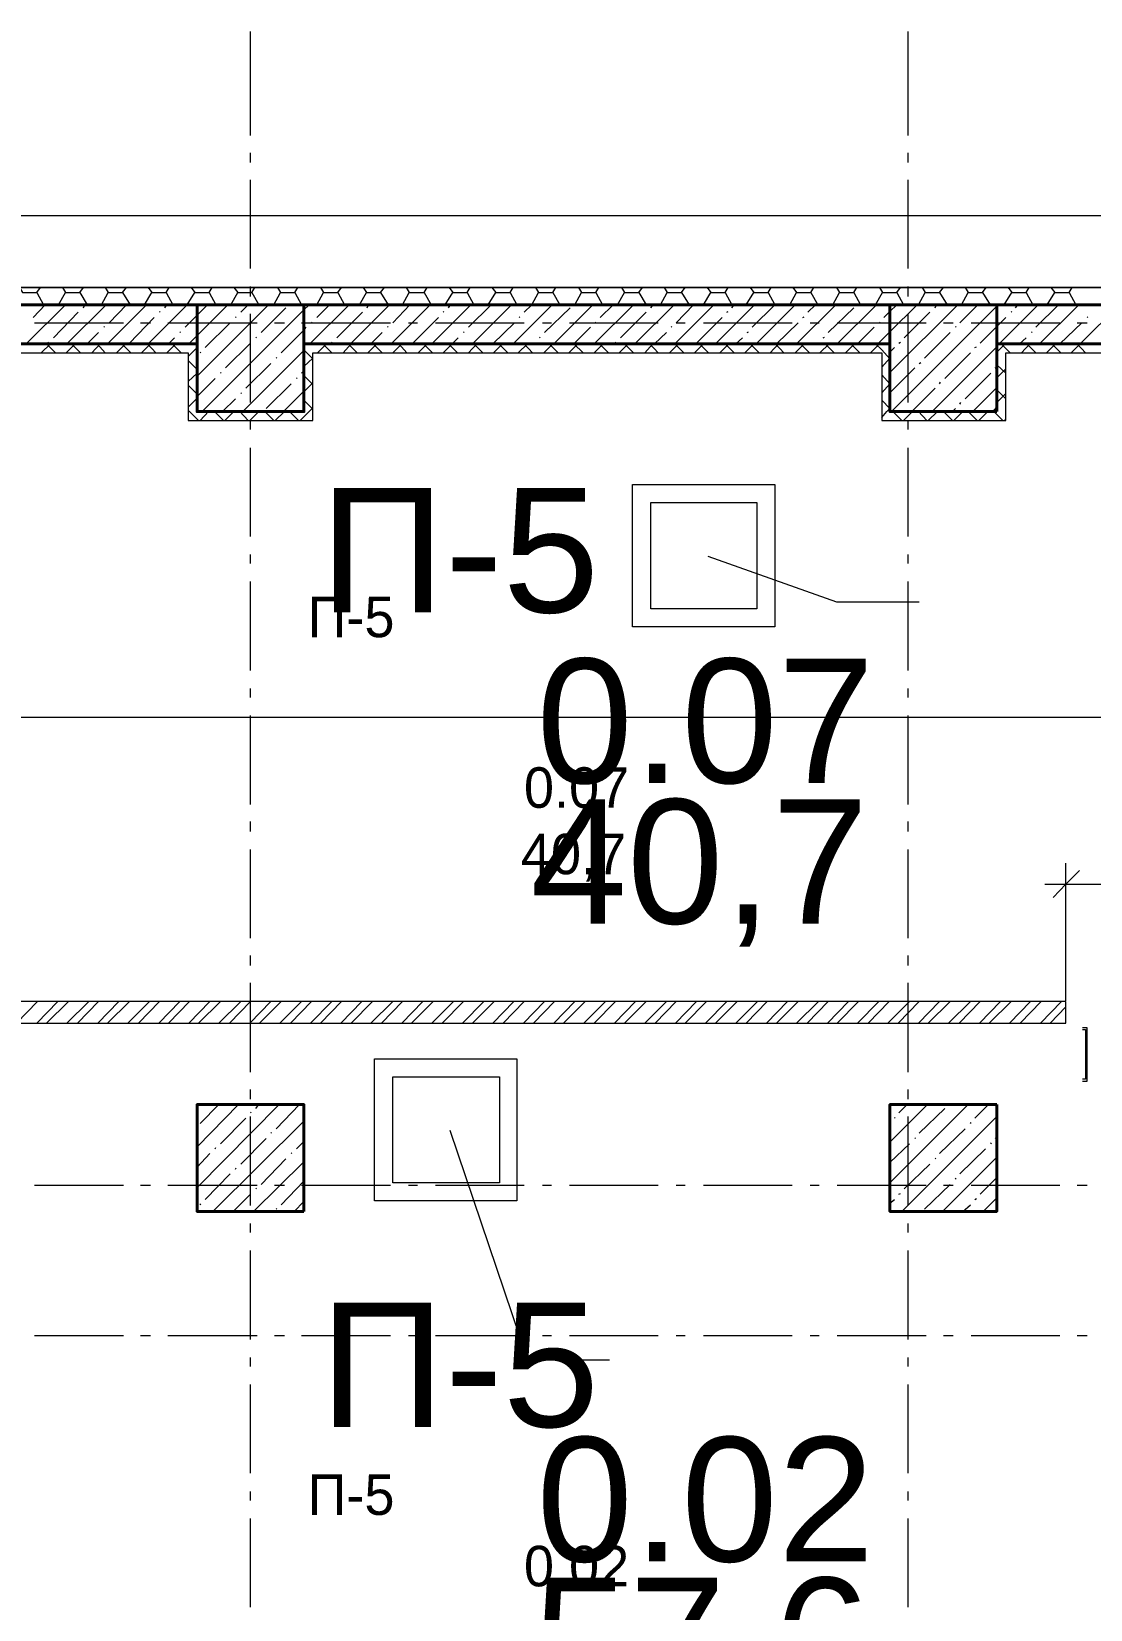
# Model space of a CAD drawing. Header units: millimetres. Extents: x -249154 to 415037, y -45458 to 354837.
# Drawn here: x -209137 to -203175, y 21286 to 30170 of the extents above; entities that cross this region are included whole.
import ezdxf

# ---------------------------------------------------------------- set-up
doc = ezdxf.new("R2010")
doc.units = ezdxf.units.MM
doc.layers.add('PDF _Текст', color=7, linetype='Continuous')
doc.styles.get("Standard").update_dxf_attribs({"font": 'arial.ttf'})

msp = doc.modelspace()

# ---------------------------------------------------------------- linework, layer by layer
at = {"lineweight": 9}
for points in [[(-207904.4, 29585.2), (-207904.4, 30169.8)], [(-204201.8, 29585.2), (-204201.8, 30169.8)], [(-207904.4, 29432.7), (-207904.4, 29487.7)], [(-204201.8, 29432.7), (-204201.8, 29487.7)], [(-207904.4, 28835.3), (-207904.4, 29335.2)], [(-204201.8, 28835.3), (-204201.8, 29335.2)], [(-191611.4, 25247.2), (-191611.4, 25649.6), (-195996, 25649.6), (-195996, 29131.9), (-230738.3, 29131.9), (-230738.3, 909.4), (-191611.4, 909.4), (-191611.4, 1307.6)], [(-230289.2, 28729.4), (-216355.9, 28729.4), (-230289.2, 28729.4), (-230289.2, 28632), (-216355.9, 28632), (-196495.9, 28632), (-196495.9, 25149.7), (-187938.5, 25149.7), (-187938.5, 25247.2), (-187938.5, 28632), (-145100.6, 28632), (-145100.6, 25209)], [(-209204.9, 28729.4), (-209188, 28699.8), (-209107.5, 28699.8), (-209069.4, 28632)], [(-209107.5, 28699.8), (-209086.3, 28729.4)], [(-208984.7, 28632), (-208946.5, 28699.8)], [(-208963.5, 28729.4), (-208946.5, 28699.8), (-208866, 28699.8), (-208823.7, 28632)], [(-208866, 28699.8), (-208844.9, 28729.4)], [(-208743.2, 28632), (-208705.1, 28699.8)], [(-208722, 28729.4), (-208705.1, 28699.8), (-208624.6, 28699.8), (-208582.2, 28632)], [(-208624.6, 28699.8), (-208603.4, 28729.4)], [(-208501.7, 28632), (-208459.3, 28699.8)], [(-208480.5, 28729.4), (-208459.3, 28699.8), (-208378.9, 28699.8), (-208340.7, 28632)], [(-208378.9, 28699.8), (-208361.9, 28729.4)], [(-208260.2, 28632), (-208217.9, 28699.8)], [(-208239.1, 28729.4), (-208217.9, 28699.8), (-208137.4, 28699.8), (-208099.3, 28632)], [(-208137.4, 28699.8), (-208120.4, 28729.4)], [(-208014.5, 28632), (-207976.4, 28699.8)], [(-207997.6, 28729.4), (-207976.4, 28699.8), (-207895.9, 28699.8), (-207857.8, 28632)], [(-207904.4, 28678.6), (-207904.4, 28733.7)], [(-207895.9, 28699.8), (-207879, 28729.4)], [(-207773.1, 28632), (-207734.9, 28699.8)], [(-207751.9, 28729.4), (-207734.9, 28699.8), (-207654.4, 28699.8), (-207616.3, 28632)], [(-207654.4, 28699.8), (-207637.5, 28729.4)], [(-207531.6, 28632), (-207493.5, 28699.8)], [(-207510.4, 28729.4), (-207493.5, 28699.8), (-207413, 28699.8), (-207374.8, 28632)], [(-207413, 28699.8), (-207391.8, 28729.4)], [(-207290.1, 28632), (-207252, 28699.8)], [(-207268.9, 28729.4), (-207252, 28699.8), (-207171.5, 28699.8), (-207129.1, 28632)], [(-207171.5, 28699.8), (-207150.3, 28729.4)], [(-207048.6, 28632), (-207010.5, 28699.8)], [(-207027.5, 28729.4), (-207010.5, 28699.8), (-206925.8, 28699.8), (-206887.7, 28632)], [(-206925.8, 28699.8), (-206908.8, 28729.4)], [(-206807.2, 28632), (-206764.8, 28699.8)], [(-206786, 28729.4), (-206764.8, 28699.8), (-206684.3, 28699.8), (-206646.2, 28632)], [(-206684.3, 28699.8), (-206667.4, 28729.4)], [(-206565.7, 28632), (-206523.3, 28699.8)], [(-206544.5, 28729.4), (-206523.3, 28699.8), (-206442.8, 28699.8), (-206404.7, 28632)], [(-206442.8, 28699.8), (-206425.9, 28729.4)], [(-206320, 28632), (-206281.9, 28699.8)], [(-206298.8, 28729.4), (-206281.9, 28699.8), (-206201.4, 28699.8), (-206163.2, 28632)], [(-206201.4, 28699.8), (-206184.4, 28729.4)], [(-206078.5, 28632), (-206040.4, 28699.8)], [(-206057.3, 28729.4), (-206040.4, 28699.8), (-205959.9, 28699.8), (-205921.8, 28632)], [(-205959.9, 28699.8), (-205943, 28729.4)], [(-205837, 28632), (-205798.9, 28699.8)], [(-205815.9, 28729.4), (-205798.9, 28699.8), (-205718.4, 28699.8), (-205676.1, 28632)], [(-205718.4, 28699.8), (-205697.2, 28729.4)], [(-205595.6, 28632), (-205557.4, 28699.8)], [(-205574.4, 28729.4), (-205557.4, 28699.8), (-205477, 28699.8), (-205434.6, 28632)], [(-205477, 28699.8), (-205455.8, 28729.4)], [(-205354.1, 28632), (-205311.7, 28699.8)], [(-205332.9, 28729.4), (-205311.7, 28699.8), (-205231.3, 28699.8), (-205193.1, 28632)], [(-205231.3, 28699.8), (-205214.3, 28729.4)], [(-205112.6, 28632), (-205070.3, 28699.8)], [(-205091.5, 28729.4), (-205070.3, 28699.8), (-204989.8, 28699.8), (-204951.7, 28632)], [(-204989.8, 28699.8), (-204972.8, 28729.4)], [(-204866.9, 28632), (-204828.8, 28699.8)], [(-204850, 28729.4), (-204828.8, 28699.8), (-204748.3, 28699.8), (-204710.2, 28632)], [(-204748.3, 28699.8), (-204731.4, 28729.4)], [(-204625.5, 28632), (-204587.3, 28699.8)], [(-204604.3, 28729.4), (-204587.3, 28699.8), (-204506.8, 28699.8), (-204468.7, 28632)], [(-204506.8, 28699.8), (-204489.9, 28729.4)], [(-204384, 28632), (-204345.9, 28699.8)], [(-204362.8, 28729.4), (-204345.9, 28699.8), (-204265.4, 28699.8), (-204227.2, 28632)], [(-204265.4, 28699.8), (-204244.2, 28729.4)], [(-204201.8, 28678.6), (-204201.8, 28733.7)], [(-204142.5, 28632), (-204104.4, 28699.8)], [(-204121.3, 28729.4), (-204104.4, 28699.8), (-204023.9, 28699.8), (-203981.5, 28632)], [(-204023.9, 28699.8), (-204002.7, 28729.4)], [(-203901, 28632), (-203862.9, 28699.8)], [(-203879.9, 28729.4), (-203862.9, 28699.8), (-203782.4, 28699.8), (-203740.1, 28632)], [(-203782.4, 28699.8), (-203761.2, 28729.4)], [(-203659.6, 28632), (-203617.2, 28699.8)], [(-203638.4, 28729.4), (-203617.2, 28699.8), (-203536.7, 28699.8), (-203498.6, 28632)], [(-203536.7, 28699.8), (-203519.8, 28729.4)], [(-203418.1, 28632), (-203375.7, 28699.8)], [(-203396.9, 28729.4), (-203375.7, 28699.8), (-203295.2, 28699.8), (-203257.1, 28632)], [(-203295.2, 28699.8), (-203278.3, 28729.4)], [(-209166.8, 28411.7), (-208946.5, 28632)], [(-209128.7, 28560), (-209060.9, 28632)], [(-209065.1, 28627.8), (-208984.7, 28627.8)], [(-208938.1, 28411.7), (-208717.8, 28632)], [(-208844.9, 28615), (-208840.6, 28623.5)], [(-208823.7, 28627.8), (-208743.2, 28627.8)], [(-208709.3, 28411.7), (-208489, 28632)], [(-208700.8, 28530.3), (-208603.4, 28632)], [(-208582.2, 28627.8), (-208501.7, 28627.8)], [(-208480.5, 28411.7), (-208260.2, 28632)], [(-208387.3, 28615), (-208374.6, 28632)], [(-208340.7, 28627.8), (-208260.2, 28627.8)], [(-208272.9, 28504.9), (-208205.2, 28572.7), (-208145.9, 28632)], [(-208251.8, 28411.7), (-208205.2, 28458.3), (-208031.5, 28632)], [(-208205.2, 28229.5), (-207802.7, 28632)], [(-208175.5, 28030.4), (-207603.6, 28602.3), (-207573.9, 28632)], [(-207959.5, 28589.6), (-207917.1, 28632)], [(-207845.1, 28475.2), (-207705.3, 28615)], [(-207603.6, 28627.8), (-207531.6, 28627.8)], [(-207569.7, 28411.7), (-207349.4, 28632)], [(-207531.6, 28560), (-207459.6, 28632)], [(-207370.6, 28627.8), (-207290.1, 28627.8)], [(-207340.9, 28411.7), (-207120.7, 28632)], [(-207247.8, 28615), (-207243.5, 28623.5)], [(-207129.1, 28627.8), (-207048.6, 28627.8)], [(-207112.2, 28411.7), (-206891.9, 28632)], [(-207103.7, 28530.3), (-207006.3, 28632)], [(-206887.7, 28627.8), (-206807.2, 28627.8)], [(-206883.4, 28411.7), (-206663.1, 28632)], [(-206790.2, 28615), (-206777.5, 28632)], [(-206675.8, 28504.9), (-206548.8, 28632)], [(-206654.7, 28411.7), (-206434.4, 28632)], [(-206646.2, 28627.8), (-206565.7, 28627.8)], [(-206425.9, 28411.7), (-206205.6, 28632)], [(-206404.7, 28627.8), (-206324.2, 28627.8)], [(-206362.4, 28589.6), (-206320, 28632)], [(-206248, 28475.2), (-206103.9, 28615)], [(-206197.1, 28411.7), (-205976.8, 28632)], [(-206163.2, 28627.8), (-206078.5, 28627.8)], [(-205968.4, 28411.7), (-205748.1, 28632)], [(-205934.5, 28560), (-205862.5, 28632)], [(-205917.5, 28627.8), (-205837, 28627.8)], [(-205739.6, 28411.7), (-205519.3, 28632)], [(-205676.1, 28627.8), (-205595.6, 28627.8)], [(-205650.6, 28615), (-205642.2, 28623.5)], [(-205515.1, 28411.7), (-205294.8, 28632)], [(-205506.6, 28530.3), (-205409.2, 28632)], [(-205434.6, 28627.8), (-205354.1, 28627.8)], [(-205286.3, 28411.7), (-205066, 28632)], [(-205193.1, 28615), (-205180.4, 28632)], [(-205193.1, 28627.8), (-205112.6, 28627.8)], [(-205078.7, 28504.9), (-204951.7, 28632)], [(-205057.6, 28411.7), (-204837.3, 28632)], [(-204951.7, 28627.8), (-204871.2, 28627.8)], [(-204828.8, 28411.7), (-204608.5, 28632)], [(-204765.3, 28589.6), (-204722.9, 28632)], [(-204710.2, 28627.8), (-204629.7, 28627.8)], [(-204650.9, 28475.2), (-204506.8, 28615)], [(-204600, 28411.7), (-204379.7, 28632)], [(-204464.5, 28627.8), (-204384, 28627.8)], [(-204371.3, 28411.7), (-204303.5, 28479.5), (-204151, 28632)], [(-204337.4, 28560), (-204303.5, 28593.9), (-204265.4, 28632)], [(-204303.5, 28250.7), (-203922.2, 28632)], [(-204295, 28030.4), (-203701.9, 28623.5), (-203693.5, 28632)], [(-204223, 28627.8), (-204142.5, 28627.8)], [(-204049.3, 28615), (-204045.1, 28623.5)], [(-203981.5, 28627.8), (-203901, 28627.8)], [(-203909.5, 28530.3), (-203807.8, 28632)], [(-203740.1, 28627.8), (-203659.6, 28627.8)], [(-203689.2, 28411.7), (-203468.9, 28632)], [(-203596, 28615), (-203583.3, 28632)], [(-203498.6, 28627.8), (-203418.1, 28627.8)], [(-203481.6, 28504.9), (-203354.6, 28632)], [(-203460.5, 28411.7), (-203240.2, 28632)], [(-203257.1, 28627.8), (-203176.6, 28627.8)], [(-203231.7, 28411.7), (-203011.4, 28632)], [(-209120.2, 28530.3), (-208620.3, 28530.3)], [(-209014.3, 28445.6), (-208874.5, 28589.6)], [(-208586.4, 28415.9), (-208446.6, 28560)], [(-208522.9, 28530.3), (-208467.8, 28530.3)], [(-208417, 28589.6), (-208412.7, 28593.9)], [(-208370.4, 28530.3), (-207866.3, 28530.3)], [(-208158.6, 28390.5), (-208018.8, 28530.3)], [(-207989.1, 28560), (-207984.9, 28564.2)], [(-207904.4, 28081.3), (-207904.4, 28581.2)], [(-207768.8, 28530.3), (-207713.7, 28530.3)], [(-207616.3, 28530.3), (-207116.4, 28530.3)], [(-207561.2, 28530.3), (-207557, 28534.6)], [(-207417.2, 28445.6), (-207273.2, 28589.6)], [(-207014.8, 28530.3), (-206963.9, 28530.3)], [(-206989.3, 28415.9), (-206845.3, 28560)], [(-206862.2, 28530.3), (-206362.4, 28530.3)], [(-206819.9, 28589.6), (-206815.6, 28593.9)], [(-206540.3, 28411.7), (-206417.4, 28530.3)], [(-206392, 28560), (-206387.8, 28564.2)], [(-206260.7, 28530.3), (-206209.8, 28530.3)], [(-206108.2, 28530.3), (-205608.3, 28530.3)], [(-205964.1, 28530.3), (-205959.9, 28534.6)], [(-205820.1, 28445.6), (-205676.1, 28589.6)], [(-205506.6, 28530.3), (-205455.8, 28530.3)], [(-205392.2, 28415.9), (-205248.2, 28560)], [(-205354.1, 28530.3), (-204854.2, 28530.3)], [(-205222.8, 28589.6), (-205214.3, 28593.9)], [(-204943.2, 28411.7), (-204820.3, 28530.3)], [(-204794.9, 28560), (-204786.4, 28564.2)], [(-204752.5, 28530.3), (-204701.7, 28530.3)], [(-204600, 28530.3), (-204100.1, 28530.3)], [(-204362.8, 28530.3), (-204358.6, 28534.6)], [(-204223, 28445.6), (-204079, 28589.6)], [(-204201.8, 28081.3), (-204201.8, 28581.2)], [(-204002.7, 28530.3), (-203947.6, 28530.3)], [(-203846, 28530.3), (-203346.1, 28530.3)], [(-203795.1, 28415.9), (-203701.9, 28509.1), (-203651.1, 28560)], [(-203621.4, 28589.6), (-203617.2, 28593.9)], [(-203346.1, 28411.7), (-203223.2, 28530.3)], [(-203248.6, 28530.3), (-203193.6, 28530.3)], [(-203193.6, 28560), (-203189.3, 28564.2)], [(-208823.7, 28411.7), (-208760.1, 28475.2)], [(-208730.5, 28504.9), (-208726.2, 28509.1)], [(-208366.1, 28411.7), (-208332.3, 28445.6)], [(-208302.6, 28475.2), (-208298.4, 28479.5)], [(-207874.7, 28445.6), (-207870.5, 28449.8)], [(-207730.7, 28360.9), (-207603.6, 28488), (-207590.9, 28504.9)], [(-207226.6, 28411.7), (-207163, 28475.2)], [(-207133.4, 28504.9), (-207129.1, 28509.1)], [(-206769, 28411.7), (-206735.2, 28445.6)], [(-206705.5, 28475.2), (-206701.3, 28479.5)], [(-206277.6, 28445.6), (-206273.4, 28449.8)], [(-206082.8, 28411.7), (-205989.6, 28504.9)], [(-205629.5, 28411.7), (-205561.7, 28475.2)], [(-205536.3, 28504.9), (-205532, 28509.1)], [(-205171.9, 28411.7), (-205133.8, 28445.6)], [(-205108.4, 28475.2), (-205099.9, 28479.5)], [(-204680.5, 28445.6), (-204672.1, 28449.8)], [(-204485.7, 28411.7), (-204392.5, 28504.9)], [(-204108.6, 28331.2), (-203964.6, 28475.2)], [(-203934.9, 28504.9), (-203930.7, 28509.1)], [(-203574.8, 28411.7), (-203536.7, 28445.6)], [(-203507.1, 28475.2), (-203502.8, 28479.5)], [(-208205.2, 28411.7), (-208256, 28411.7), (-211357, 28411.7), (-211407.8, 28411.7), (-211407.8, 27831.3), (-212005.2, 27831.3), (-212005.2, 28411.7), (-212056, 28411.7), (-213009.2, 28411.7), (-213055.8, 28411.7)], [(-213055.8, 24709.1), (-213009.2, 24709.1), (-213009.2, 28360.9), (-212056, 28360.9), (-212056, 27831.3), (-212056, 27780.5), (-211407.8, 27780.5), (-211357, 27780.5), (-211357, 28360.9), (-208256, 28360.9), (-208256, 28030.4), (-208256, 27979.6), (-207603.6, 27979.6), (-207552.8, 27979.6), (-207552.8, 28360.9), (-204350.1, 28360.9), (-204350.1, 28030.4), (-204350.1, 27979.6), (-203701.9, 27979.6), (-203651.1, 27979.6), (-203651.1, 28360.9), (-201600.7, 28360.9), (-201600.7, 24709.1), (-201549.9, 24709.1)], [(-209082.1, 28360.9), (-209031.3, 28411.7)], [(-209001.6, 28360.9), (-209052.4, 28411.7)], [(-209044, 28415.9), (-209039.7, 28420.2)], [(-208942.3, 28360.9), (-208891.5, 28411.7)], [(-208861.8, 28360.9), (-208912.6, 28411.7)], [(-208798.3, 28360.9), (-208751.7, 28411.7)], [(-208722, 28360.9), (-208768.6, 28411.7)], [(-208658.5, 28360.9), (-208607.6, 28411.7)], [(-208578, 28360.9), (-208628.8, 28411.7)], [(-208518.7, 28360.9), (-208467.8, 28411.7)], [(-208438.2, 28360.9), (-208484.8, 28411.7)], [(-208374.6, 28360.9), (-208323.8, 28411.7)], [(-208294.1, 28360.9), (-208345, 28411.7)], [(-208256, 28339.7), (-208205.2, 28390.5)], [(-201549.9, 28411.7), (-201600.7, 28411.7), (-203651.1, 28411.7), (-203701.9, 28411.7), (-203701.9, 28030.4), (-204303.5, 28030.4), (-204303.5, 28411.7), (-204350.1, 28411.7), (-207552.8, 28411.7), (-207603.6, 28411.7), (-207603.6, 28030.4), (-208205.2, 28030.4)], [(-208188.2, 28360.9), (-208184, 28365.1)], [(-208044.2, 28276.1), (-207904.4, 28415.9)], [(-207946.7, 28030.4), (-207603.6, 28373.6)], [(-207552.8, 28327), (-207603.6, 28377.8)], [(-207527.3, 28360.9), (-207476.5, 28411.7)], [(-207446.9, 28360.9), (-207497.7, 28411.7)], [(-207446.9, 28415.9), (-207442.6, 28420.2)], [(-207383.3, 28360.9), (-207336.7, 28411.7)], [(-207302.8, 28360.9), (-207353.7, 28411.7)], [(-207243.5, 28360.9), (-207192.7, 28411.7)], [(-207163, 28360.9), (-207213.9, 28411.7)], [(-207103.7, 28360.9), (-207052.9, 28411.7)], [(-207023.2, 28360.9), (-207069.8, 28411.7)], [(-206959.7, 28360.9), (-206908.8, 28411.7)], [(-206879.2, 28360.9), (-206930, 28411.7)], [(-206819.9, 28360.9), (-206769, 28411.7)], [(-206739.4, 28360.9), (-206790.2, 28411.7)], [(-206675.8, 28360.9), (-206629.2, 28411.7)], [(-206595.4, 28360.9), (-206646.2, 28411.7)], [(-206536, 28360.9), (-206485.2, 28411.7)], [(-206455.6, 28360.9), (-206506.4, 28411.7)], [(-206396.2, 28360.9), (-206345.4, 28411.7)], [(-206315.8, 28360.9), (-206362.4, 28411.7)], [(-206311.5, 28411.7), (-206303, 28415.9)], [(-206252.2, 28360.9), (-206201.4, 28411.7)], [(-206171.7, 28360.9), (-206222.6, 28411.7)], [(-206112.4, 28360.9), (-206061.6, 28411.7)], [(-206031.9, 28360.9), (-206082.8, 28411.7)], [(-205968.4, 28360.9), (-205917.5, 28411.7)], [(-205887.9, 28360.9), (-205938.7, 28411.7)], [(-205849.8, 28415.9), (-205845.5, 28420.2)], [(-205828.6, 28360.9), (-205777.7, 28411.7)], [(-205748.1, 28360.9), (-205798.9, 28411.7)], [(-205684.5, 28360.9), (-205637.9, 28411.7)], [(-205608.3, 28360.9), (-205654.9, 28411.7)], [(-205544.7, 28360.9), (-205493.9, 28411.7)], [(-205464.2, 28360.9), (-205515.1, 28411.7)], [(-205404.9, 28360.9), (-205354.1, 28411.7)], [(-205324.5, 28360.9), (-205375.3, 28411.7)], [(-205260.9, 28360.9), (-205210.1, 28411.7)], [(-205180.4, 28360.9), (-205231.3, 28411.7)], [(-205121.1, 28360.9), (-205070.3, 28411.7)], [(-205040.6, 28360.9), (-205091.5, 28411.7)], [(-204977.1, 28360.9), (-204930.5, 28411.7)], [(-204900.8, 28360.9), (-204947.4, 28411.7)], [(-204837.3, 28360.9), (-204786.4, 28411.7)], [(-204756.8, 28360.9), (-204807.6, 28411.7)], [(-204714.4, 28411.7), (-204705.9, 28415.9)], [(-204697.5, 28360.9), (-204646.6, 28411.7)], [(-204617, 28360.9), (-204667.8, 28411.7)], [(-204553.4, 28360.9), (-204502.6, 28411.7)], [(-204472.9, 28360.9), (-204523.8, 28411.7)], [(-204413.6, 28360.9), (-204362.8, 28411.7)], [(-204303.5, 28327), (-204350.1, 28377.8), (-204384, 28411.7)], [(-204303.5, 28365.1), (-204278.1, 28390.5)], [(-204252.7, 28415.9), (-204244.2, 28420.2)], [(-204066.3, 28030.4), (-203701.9, 28394.8)], [(-203994.2, 28216.8), (-203850.2, 28360.9)], [(-203824.8, 28390.5), (-203816.3, 28394.8)], [(-203701.9, 28365.1), (-203655.3, 28411.7)], [(-203625.7, 28360.9), (-203651.1, 28386.3), (-203676.5, 28411.7)], [(-203562.1, 28360.9), (-203515.5, 28411.7)], [(-203481.6, 28360.9), (-203532.5, 28411.7)], [(-203422.3, 28360.9), (-203371.5, 28411.7)], [(-203341.8, 28360.9), (-203392.7, 28411.7)], [(-203282.5, 28360.9), (-203231.7, 28411.7)], [(-203202, 28360.9), (-203248.6, 28411.7)], [(-208205.2, 28267.7), (-208256, 28318.5)], [(-208073.8, 28246.5), (-208069.6, 28250.7)], [(-207929.8, 28161.8), (-207790, 28301.6)], [(-207760.3, 28331.2), (-207756.1, 28335.4)], [(-207616.3, 28246.5), (-207603.6, 28259.2)], [(-207603.6, 28284.6), (-207552.8, 28331.2)], [(-204350.1, 28280.4), (-204303.5, 28331.2)], [(-204303.5, 28136.3), (-204163.7, 28276.1)], [(-204138.3, 28301.6), (-204129.8, 28305.8)], [(-203710.4, 28276.1), (-203701.9, 28280.4)], [(-203651.1, 28246.5), (-203701.9, 28293.1)], [(-203701.9, 28221.1), (-203651.1, 28271.9)], [(-208256, 28199.9), (-208205.2, 28246.5)], [(-208205.2, 28127.9), (-208256, 28178.7)], [(-208205.2, 28115.2), (-208103.5, 28216.8)], [(-207815.4, 28047.4), (-207675.6, 28187.2)], [(-207646, 28216.8), (-207641.7, 28221.1)], [(-207552.8, 28182.9), (-207603.6, 28233.8)], [(-207603.6, 28140.6), (-207552.8, 28191.4)], [(-204350.1, 28136.3), (-204303.5, 28187.2), (-204350.1, 28238)], [(-204180.6, 28030.4), (-204049.3, 28161.8)], [(-204023.9, 28187.2), (-204019.7, 28195.6)], [(-203879.9, 28102.4), (-203735.8, 28246.5)], [(-203837.5, 28030.4), (-203701.9, 28166)], [(-208256, 28055.8), (-208205.2, 28106.7)], [(-208061.1, 28030.4), (-207989.1, 28102.4)], [(-207959.5, 28132.1), (-207955.2, 28136.3)], [(-207718, 28030.4), (-207603.6, 28144.8)], [(-207552.8, 28043.1), (-207603.6, 28094)], [(-204350.1, 27996.5), (-204320.4, 28030.4), (-204303.5, 28047.4), (-204350.1, 28094)], [(-203909.5, 28072.8), (-203905.3, 28081.3)], [(-203651.1, 28102.4), (-203701.9, 28153.3)], [(-203701.9, 28081.3), (-203651.1, 28132.1)], [(-208196.7, 27979.6), (-208247.5, 28030.4), (-208256, 28034.7)], [(-208188.2, 27979.6), (-208141.6, 28030.4)], [(-208056.9, 27979.6), (-208107.7, 28030.4)], [(-208048.4, 27979.6), (-207997.6, 28030.4)], [(-207917.1, 27979.6), (-207963.7, 28030.4)], [(-207908.6, 27979.6), (-207857.8, 28030.4)], [(-207773.1, 27979.6), (-207823.9, 28030.4)], [(-207764.6, 27979.6), (-207713.7, 28030.4)], [(-207633.3, 27979.6), (-207684.1, 28030.4)], [(-207624.8, 27979.6), (-207603.6, 28000.8), (-207552.8, 28051.6)], [(-207603.6, 28030.4), (-207603.6, 28030.4)], [(-204235.7, 27979.6), (-204286.5, 28030.4)], [(-204227.2, 27979.6), (-204176.4, 28030.4)], [(-204095.9, 27979.6), (-204142.5, 28030.4)], [(-204087.4, 27979.6), (-204036.6, 28030.4)], [(-203951.9, 27979.6), (-204002.7, 28030.4)], [(-203951.9, 28030.4), (-203934.9, 28047.4)], [(-203943.4, 27979.6), (-203892.6, 28030.4)], [(-203812.1, 27979.6), (-203862.9, 28030.4)], [(-203803.6, 27979.6), (-203752.8, 28030.4)], [(-203723.1, 28030.4), (-203701.9, 28055.8)], [(-203668, 27979.6), (-203701.9, 28013.5), (-203718.9, 28030.4)], [(-203659.6, 27979.6), (-203651.1, 27988.1)], [(-207904.4, 27928.8), (-207904.4, 27979.6)], [(-204201.8, 27928.8), (-204201.8, 27979.6)], [(-207904.4, 27327.2), (-207904.4, 27827.1)], [(-204201.8, 27327.2), (-204201.8, 27827.1)], [(-207904.4, 27174.7), (-207904.4, 27225.5)], [(-205328.7, 27217.1), (-204604.3, 26958.6), (-204138.3, 26958.6)], [(-204201.8, 27174.7), (-204201.8, 27225.5)], [(-207904.4, 26573.1), (-207904.4, 27073)], [(-204201.8, 26573.1), (-204201.8, 27073)], [(-207904.4, 26420.6), (-207904.4, 26471.5)], [(-204201.8, 26420.6), (-204201.8, 26471.5)], [(-213297.2, 26310.5), (-213055.8, 26310.5), (-201549.9, 26310.5), (-201431.3, 26310.5), (-196597.6, 26310.5)], [(-207904.4, 25819.1), (-207904.4, 26318.9)], [(-204201.8, 25819.1), (-204201.8, 26318.9)], [(-207904.4, 25666.6), (-207904.4, 25721.6)], [(-204201.8, 25666.6), (-204201.8, 25721.6)], [(-207904.4, 25065), (-207904.4, 25564.9)], [(-204201.8, 25065), (-204201.8, 25564.9)], [(-203312.2, 24713.4), (-203312.2, 25370), (-203312.2, 25488.6)], [(-203430.8, 25370), (-201910, 25370), (-201431.3, 25370)], [(-207904.4, 24912.5), (-207904.4, 24967.6)], [(-204201.8, 24912.5), (-204201.8, 24967.6)], [(-207904.4, 24310.9), (-207904.4, 24815)], [(-204201.8, 24310.9), (-204201.8, 24815)], [(-209221.9, 24586.3), (-209103.3, 24709.1)], [(-209107.5, 24586.3), (-208988.9, 24709.1)], [(-209052.4, 24586.3), (-208929.6, 24709.1)], [(-208938.1, 24586.3), (-208815.2, 24709.1)], [(-208878.7, 24586.3), (-208760.1, 24709.1)], [(-208764.4, 24586.3), (-208645.7, 24709.1)], [(-208709.3, 24586.3), (-208586.4, 24709.1)], [(-208594.9, 24586.3), (-208472.1, 24709.1)], [(-208535.6, 24586.3), (-208417, 24709.1)], [(-208421.2, 24586.3), (-208302.6, 24709.1)], [(-208366.1, 24586.3), (-208247.5, 24709.1)], [(-208251.8, 24586.3), (-208133.1, 24709.1)], [(-208196.7, 24586.3), (-208073.8, 24709.1)], [(-208082.3, 24586.3), (-207959.5, 24709.1)], [(-208023, 24586.3), (-207904.4, 24709.1)], [(-207908.6, 24586.3), (-207790, 24709.1)], [(-207853.5, 24586.3), (-207730.7, 24709.1)], [(-207739.2, 24586.3), (-207616.3, 24709.1)], [(-207679.9, 24586.3), (-207561.2, 24709.1)], [(-207565.5, 24586.3), (-207446.9, 24709.1)], [(-207510.4, 24586.3), (-207391.8, 24709.1)], [(-207396, 24586.3), (-207277.4, 24709.1)], [(-207336.7, 24586.3), (-207218.1, 24709.1)], [(-207226.6, 24586.3), (-207103.7, 24709.1)], [(-207167.3, 24586.3), (-207048.6, 24709.1)], [(-207052.9, 24586.3), (-206934.3, 24709.1)], [(-206997.8, 24586.3), (-206875, 24709.1)], [(-206883.4, 24586.3), (-206760.6, 24709.1)], [(-206824.1, 24586.3), (-206705.5, 24709.1)], [(-206709.7, 24586.3), (-206591.1, 24709.1)], [(-206654.7, 24586.3), (-206531.8, 24709.1)], [(-206540.3, 24586.3), (-206421.7, 24709.1)], [(-206481, 24586.3), (-206362.4, 24709.1)], [(-206366.6, 24586.3), (-206248, 24709.1)], [(-206311.5, 24586.3), (-206192.9, 24709.1)], [(-206197.1, 24586.3), (-206078.5, 24709.1)], [(-206142.1, 24586.3), (-206019.2, 24709.1)], [(-206027.7, 24586.3), (-205904.8, 24709.1)], [(-205968.4, 24586.3), (-205849.8, 24709.1)], [(-205854, 24586.3), (-205735.4, 24709.1)], [(-205798.9, 24586.3), (-205676.1, 24709.1)], [(-205684.5, 24586.3), (-205561.7, 24709.1)], [(-205625.2, 24586.3), (-205506.6, 24709.1)], [(-205510.8, 24586.3), (-205392.2, 24709.1)], [(-205455.8, 24586.3), (-205337.2, 24709.1)], [(-205341.4, 24586.3), (-205222.8, 24709.1)], [(-205286.3, 24586.3), (-205163.5, 24709.1)], [(-205171.9, 24586.3), (-205049.1, 24709.1)], [(-205112.6, 24586.3), (-204994, 24709.1)], [(-204998.3, 24586.3), (-204879.6, 24709.1)], [(-204943.2, 24586.3), (-204820.3, 24709.1)], [(-204828.8, 24586.3), (-204705.9, 24709.1)], [(-204769.5, 24586.3), (-204650.9, 24709.1)], [(-204655.1, 24586.3), (-204536.5, 24709.1)], [(-204600, 24586.3), (-204481.4, 24709.1)], [(-204485.7, 24586.3), (-204367, 24709.1)], [(-204426.3, 24586.3), (-204307.7, 24709.1)], [(-204316.2, 24586.3), (-204193.3, 24709.1)], [(-204256.9, 24586.3), (-204138.3, 24709.1)], [(-204142.5, 24586.3), (-204023.9, 24709.1)], [(-204087.4, 24586.3), (-203964.6, 24709.1)], [(-203973.1, 24586.3), (-203850.2, 24709.1)], [(-203913.7, 24586.3), (-203795.1, 24709.1)], [(-203799.4, 24586.3), (-203680.7, 24709.1)], [(-203744.3, 24586.3), (-203621.4, 24709.1)], [(-203629.9, 24586.3), (-203511.3, 24709.1)], [(-203570.6, 24586.3), (-203452, 24709.1)], [(-203456.2, 24586.3), (-203337.6, 24709.1)], [(-203401.2, 24586.3), (-203312.2, 24679.5)], [(-203219, 24260.1), (-203193.6, 24260.1), (-203193.6, 24560.9), (-203219, 24560.9)], [(-203219, 24552.4), (-203202, 24552.4), (-203202, 24272.8), (-203219, 24272.8)], [(-207904.4, 24158.4), (-207904.4, 24213.5)], [(-204201.8, 24158.4), (-204201.8, 24213.5)], [(-208205.2, 24120.3), (-208196.7, 24128.8)], [(-208205.2, 23891.5), (-207972.2, 24128.8)], [(-208205.2, 23662.8), (-207743.4, 24128.8)], [(-208188.2, 24022.9), (-208082.3, 24128.8)], [(-207904.4, 24082.2), (-207900.1, 24086.4)], [(-207874.7, 24107.6), (-207857.8, 24128.8)], [(-207760.3, 23993.2), (-207629, 24128.8)], [(-204303.5, 23916.9), (-204091.7, 24128.8)], [(-204303.5, 23688.2), (-203862.9, 24128.8)], [(-204252.7, 24082.2), (-204206.1, 24128.8)], [(-204138.3, 23967.8), (-203994.2, 24107.6)], [(-203824.8, 24052.5), (-203748.5, 24128.8)], [(-208116.2, 23527.2), (-207603.6, 24035.6)], [(-208073.8, 23908.5), (-207929.8, 24052.5)], [(-207904.4, 23561.1), (-207904.4, 24061)], [(-204278.1, 24052.5), (-204273.8, 24056.7)], [(-204235.7, 23527.2), (-203701.9, 24061)], [(-204201.8, 23561.1), (-204201.8, 24061)], [(-204023.9, 23853.4), (-203879.9, 23993.2)], [(-203850.2, 24022.9), (-203846, 24027.1)], [(-207959.5, 23794.1), (-207815.4, 23938.1)], [(-207790, 23967.8), (-207785.8, 23972)], [(-207646, 23878.8), (-207603.6, 23921.2)], [(-206781.8, 23984.7), (-206345.4, 22692.6), (-205883.6, 22692.6)], [(-204303.5, 23802.6), (-204193.3, 23908.5)], [(-204163.7, 23938.1), (-204159.5, 23942.4)], [(-203735.8, 23908.5), (-203731.6, 23912.7)], [(-203710.4, 23938.1), (-203701.9, 23946.6)], [(-208205.2, 23777.1), (-208133.1, 23853.4)], [(-208103.5, 23878.8), (-208099.3, 23887.3)], [(-207845.1, 23679.7), (-207705.3, 23823.7)], [(-207675.6, 23853.4), (-207671.4, 23857.6)], [(-204049.3, 23823.7), (-204045.1, 23828)], [(-204006.9, 23527.2), (-203701.9, 23832.2)], [(-203909.5, 23739), (-203765.5, 23878.8)], [(-208158.6, 23595), (-208018.8, 23739)], [(-207989.1, 23764.4), (-207984.9, 23772.9)], [(-207887.4, 23527.2), (-207603.6, 23806.8)], [(-204223, 23654.3), (-204079, 23794.1)], [(-209120.2, 23675.5), (-208620.3, 23675.5)], [(-208522.9, 23675.5), (-208467.8, 23675.5)], [(-208370.4, 23675.5), (-207866.3, 23675.5)], [(-207874.7, 23654.3), (-207870.5, 23658.5)], [(-207768.8, 23675.5), (-207713.7, 23675.5)], [(-207730.7, 23565.3), (-207603.6, 23696.7)], [(-207616.3, 23675.5), (-207116.4, 23675.5)], [(-207014.8, 23675.5), (-206963.9, 23675.5)], [(-206862.2, 23675.5), (-206362.4, 23675.5)], [(-206260.7, 23675.5), (-206209.8, 23675.5)], [(-206108.2, 23675.5), (-205608.3, 23675.5)], [(-205506.6, 23675.5), (-205455.8, 23675.5)], [(-205354.1, 23675.5), (-204854.2, 23675.5)], [(-204752.5, 23675.5), (-204701.7, 23675.5)], [(-204600, 23675.5), (-204100.1, 23675.5)], [(-204108.6, 23539.9), (-203964.6, 23679.7)], [(-204002.7, 23675.5), (-203947.6, 23675.5)], [(-203934.9, 23709.4), (-203930.7, 23713.6)], [(-203846, 23675.5), (-203346.1, 23675.5)], [(-203795.1, 23624.6), (-203701.9, 23717.8)], [(-203248.6, 23675.5), (-203193.6, 23675.5)], [(-208188.2, 23565.3), (-208184, 23569.6)], [(-208001.8, 23527.2), (-207904.4, 23624.6)], [(-207760.3, 23539.9), (-207756.1, 23544.1)], [(-207658.7, 23527.2), (-207603.6, 23582.3)], [(-204303.5, 23573.8), (-204278.1, 23595)], [(-204252.7, 23624.6), (-204244.2, 23628.9)], [(-203892.6, 23527.2), (-203850.2, 23565.3)], [(-203824.8, 23595), (-203816.3, 23599.2)], [(-203778.2, 23527.2), (-203701.9, 23603.5)], [(-207904.4, 23408.6), (-207904.4, 23459.4)], [(-204201.8, 23408.6), (-204201.8, 23459.4)], [(-207904.4, 22807), (-207904.4, 23306.9)], [(-204201.8, 22807), (-204201.8, 23306.9)], [(-209120.2, 22828.2), (-208620.3, 22828.2)], [(-208522.9, 22828.2), (-208467.8, 22828.2)], [(-208370.4, 22828.2), (-207866.3, 22828.2)], [(-207768.8, 22828.2), (-207713.7, 22828.2)], [(-207616.3, 22828.2), (-207116.4, 22828.2)], [(-207014.8, 22828.2), (-206963.9, 22828.2)], [(-206862.2, 22828.2), (-206362.4, 22828.2)], [(-206260.7, 22828.2), (-206209.8, 22828.2)], [(-206108.2, 22828.2), (-205608.3, 22828.2)], [(-205506.6, 22828.2), (-205455.8, 22828.2)], [(-205354.1, 22828.2), (-204854.2, 22828.2)], [(-204752.5, 22828.2), (-204701.7, 22828.2)], [(-204600, 22828.2), (-204100.1, 22828.2)], [(-204002.7, 22828.2), (-203947.6, 22828.2)], [(-203846, 22828.2), (-203346.1, 22828.2)], [(-203248.6, 22828.2), (-203193.6, 22828.2)], [(-207904.4, 22654.5), (-207904.4, 22705.3)], [(-204201.8, 22654.5), (-204201.8, 22705.3)], [(-207904.4, 22053), (-207904.4, 22552.8)], [(-204201.8, 22053), (-204201.8, 22552.8)], [(-207904.4, 21900.4), (-207904.4, 21951.3)], [(-204201.8, 21900.4), (-204201.8, 21951.3)], [(-207904.4, 21298.9), (-207904.4, 21798.8)], [(-204201.8, 21298.9), (-204201.8, 21798.8)]]:
    msp.add_lwpolyline(points, dxfattribs=at)
for points in [[(-196394.2, 28632), (-196394.2, 25149.7), (-196394.2, 28632), (-196394.2, 28729.4), (-216355.9, 28729.4), (-196394.2, 28729.4)], [(-213055.8, 24586.3), (-203312.2, 24586.3), (-203312.2, 24709.1), (-213055.8, 24709.1), (-213055.8, 28411.7), (-213178.6, 28411.7), (-213178.6, 19854.3), (-213055.8, 19854.3), (-212005.2, 19854.3), (-212005.2, 19972.9), (-213055.8, 19972.9), (-213055.8, 20023.7)], [(-204951.7, 26818.8), (-205752.3, 26818.8), (-205752.3, 27619.5), (-204951.7, 27619.5)], [(-205053.3, 26920.5), (-205650.6, 26920.5), (-205650.6, 27517.8), (-205053.3, 27517.8)], [(-206404.7, 23586.5), (-207205.4, 23586.5), (-207205.4, 24387.2), (-206404.7, 24387.2)], [(-206502.2, 23688.2), (-207103.7, 23688.2), (-207103.7, 24285.5), (-206502.2, 24285.5)]]:
    msp.add_lwpolyline(points, close=True, dxfattribs=at)
at = {"lineweight": 40}
for points in [[(-211407.8, 28411.7), (-208205.2, 28411.7), (-208205.2, 28632), (-211407.8, 28632)], [(-207603.6, 28632), (-208205.2, 28632), (-208205.2, 28030.4), (-207603.6, 28030.4)], [(-207603.6, 28411.7), (-204303.5, 28411.7), (-204303.5, 28632), (-207603.6, 28632)], [(-203701.9, 28030.4), (-203701.9, 28632), (-204303.5, 28632), (-204303.5, 28030.4)], [(-203701.9, 28411.7), (-200096.8, 28411.7), (-200096.8, 28632), (-203701.9, 28632)], [(-207603.6, 23527.2), (-207603.6, 24128.8), (-208205.2, 24128.8), (-208205.2, 23527.2)], [(-203701.9, 24128.8), (-204303.5, 24128.8), (-204303.5, 23527.2), (-203701.9, 23527.2)]]:
    msp.add_lwpolyline(points, close=True, dxfattribs=at)
at = {"lineweight": 18}
msp.add_lwpolyline([(-203235.9, 25446.3), (-203312.2, 25370), (-203384.2, 25293.8)], dxfattribs=at)

# ---------------------------------------------------------------- texts
at = {"char_height": 700, "attachment_point": 4}
for s, insert in [('П-5', (-207512.7, 27244.6)), ('0.07', (-206294.3, 26284.3)), ('40,7', (-206328.2, 25432.7)), ('П-5', (-207512.7, 22659.4)), ('0.02', (-206294.3, 21901.5)), ('57,6', (-206315.5, 21049.9))]:
    msp.add_mtext(s, dxfattribs=dict(at, insert=insert))
at = {"layer": 'PDF _Текст', "char_height": 227.67, "attachment_point": 4, "style": ''}
for s, insert in [('П-5', (-207583, 26872.3)), ('0.07', (-206364.6, 25911.9)), ('40,7', (-206381.6, 25518.5)), ('П-5', (-207583, 21931)), ('0.02', (-206364.6, 21529.1))]:
    msp.add_mtext(s, dxfattribs=dict(at, insert=insert))

doc.saveas('drawing.dxf')
